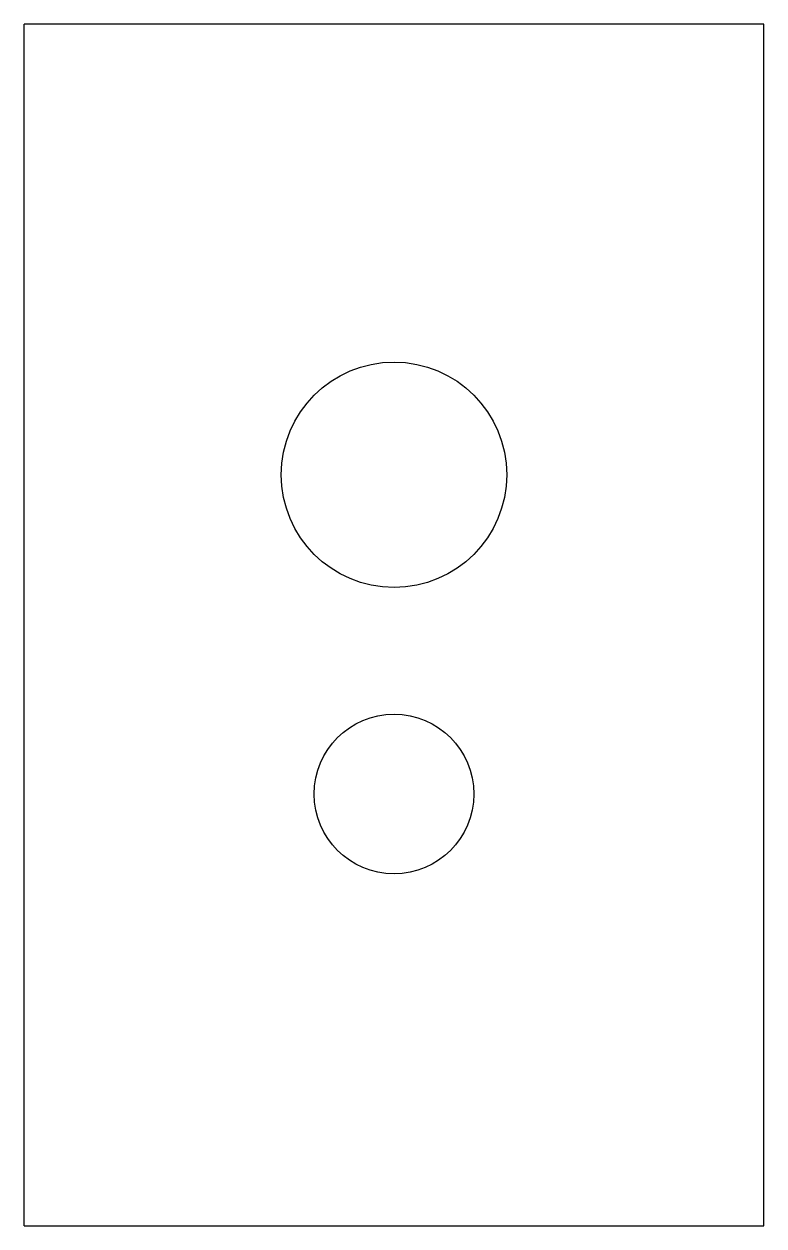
# Model space of a CAD drawing. Header units: millimetres. Extents: x -57 to 153, y -46 to 85.
# Drawn here: x -38.69 to -18.99, y -45.04 to -13.04 of the extents above; entities outside this region: 6.
import ezdxf

# ---------------------------------------------------------------- set-up
doc = ezdxf.new("R2010")
doc.units = ezdxf.units.MM
doc.header["$MEASUREMENT"] = 0
doc.layers.get('0').update_dxf_attribs({"true_color": 0xc2ced6})

msp = doc.modelspace()

# ---------------------------------------------------------------- linework, layer by layer
for p, q in [((-18.993, -13.04), (-38.693, -13.04)), ((-38.693, -45.04), (-38.693, -13.04)), ((-18.993, -45.04), (-18.993, -13.04)), ((133.111, -45.815), (133.111, -13.815)), ((152.811, -45.815), (152.811, -13.815)), ((-38.693, -45.04), (-18.993, -45.04)), ((133.111, -45.815), (152.811, -45.815))]:
    msp.add_line(p, q)
for centre, radius in [((-53.36, 81.516), 3.375), ((-51.241, 65.976), 2.125), ((-28.843, -25.04), 3), ((-28.843, -33.54), 2.125), ((142.961, -34.315), 2.125)]:
    msp.add_circle(centre, radius)

doc.saveas('drawing.dxf')
